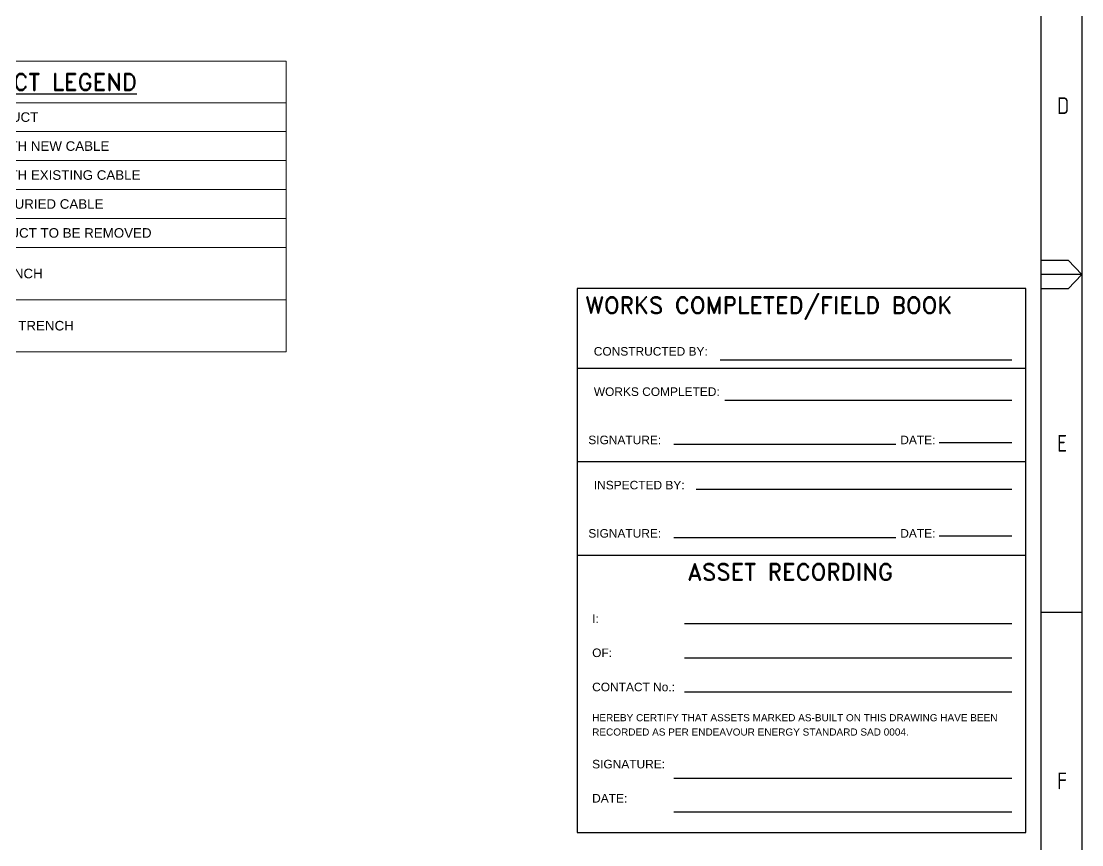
# Paper-space layout 'SHEET (3)' of a CAD drawing. Header units: metres, sheet in millimetres. Extents: x -30 to 802, y -5 to 581.
# Drawn here: x 579.7 to 802.1, y 168.3 to 340.9 of the extents above; entities that cross this region are included whole.
import ezdxf
from ezdxf.enums import TextEntityAlignment as Align

# ---------------------------------------------------------------- set-up
doc = ezdxf.new("R2010")
doc.units = ezdxf.units.M
doc.layers.get('0').update_dxf_attribs({"color": 6})
doc.layers.add('Notes', color=7, linetype='Continuous')
doc.styles.add('Elec', font='romand__.ttf')
doc.styles.add('iecISOCP', font='isocp.shx')
doc.styles.get("Standard").update_dxf_attribs({"font": 'arial.ttf'})

# ---------------------------------------------------------------- blocks, each defined once
blk = doc.blocks.new('A1_FRAME_TITLE')
at = {"layer": 'Notes', "color": 7, "linetype": 'Continuous'}
for p, q in [((844.88, 5.97), (844.88, 574.39)), ((844.88, 293.18), (850.87, 293.18)), ((850.87, 293.18), (853.87, 290.18)), ((853.87, 290.18), (844.87, 290.18)), ((853.87, 290.18), (850.87, 287.18)), ((850.87, 287.18), (844.88, 287.18)), ((844.87, 219.43), (853.87, 219.43))]:
    blk.add_line(p, q, dxfattribs=at)
at = {"color": 7}
blk.add_attdef('DRAFT_NUM', (9.35, 23.29), '', height=2.5, rotation=90, dxfattribs=at)
at = {"layer": 'Notes', "color": 7, "style": 'iecISOCP'}
for s, p in [('D', (848.39, 323.81)), ('E', (848.39, 253.06)), ('F', (848.39, 182.31))]:
    blk.add_text(s, height=3.5, dxfattribs=at).set_placement(p)
at = {"layer": 'Notes', "color": 7, "style": 'iecISOCP', "flags": 8}
blk.add_attdef('VERSION_NO', text='', height=2.5, rotation=90, dxfattribs=at).set_placement((302.04, 43.81), align=Align.MIDDLE_CENTER)
at = {"layer": 'Notes', "color": 7, "style": 'iecISOCP'}
for tag, p in [('CAP_NO', (513.19, 43.46)), ('IE_NUM', (513.05, 37.81)), ('REF_No_1', (335.24, 32.31)), ('REF_1', (362.52, 32.31)), ('GEN_WO', (441.71, 31.76)), ('HV_SWITCH', (513.46, 32.16)), ('REF_No_2', (335.24, 26.31)), ('REF_2', (362.52, 26.31)), ('OH_WO', (441.71, 25.81)), ('UBD_REF', (513.05, 25.83)), ('REF_No_3', (335.24, 20.31)), ('REF_3', (362.52, 20.31)), ('UG_WO', (441.71, 20.05)), ('GIS_MAP_No', (513.05, 20.04)), ('REF_No_4', (335.24, 14.31)), ('REF_4', (362.52, 14.31)), ('SUB_WO', (441.71, 13.81)), ('HV_OP_DIAG', (513.33, 14.2)), ('LGA', (512.95, 7.78)), ('ExportID', (-11.47, 2.39))]:
    blk.add_attdef(tag, p, '', height=2.5, dxfattribs=at)
for tag, height, p in [('T1', 3.5, (684.37, 39.47)), ('T2', 3.5, (684.37, 34.35)), ('scale', 2.5, (567.76, 33.27)), ('T3', 3.5, (684.37, 28.92)), ('DRAWN', 2.5, (567.76, 24.93)), ('T4', 3.5, (684.37, 23.66)), ('T5', 3.5, (684.37, 18.23)), ('REV', 5, (840.57, 17.1)), ('DATE', 2.5, (567.76, 16.88)), ('T6', 3.5, (684.37, 12.97)), ('DESIGN', 2.5, (605.62, 9.15)), ('CHD', 2.5, (567.76, 8.37))]:
    blk.add_attdef(tag, text='', height=height, dxfattribs=at).set_placement(p, align=Align.CENTER)
blk.add_attdef('NUM', text='', height=7, dxfattribs=at).set_placement((812.88, 20.12), align=Align.MIDDLE_CENTER)
for tag, p in [('NS', (811.23, 8.12)), ('SHTS', (825.93, 8.12))]:
    blk.add_attdef(tag, text='', height=2.5, dxfattribs=at).set_placement(p, align=Align.MIDDLE)
at = {"layer": 'Notes', "color": 7, "style": 'iecISOCP', "flags": 1}
for tag, p in [('ProjectType', (-6.37, -26.8)), ('ProjectNumber', (3.01, -26.82)), ('DrawingNumber', (14.96, -26.8)), ('ProjectDescription', (27.02, -26.83)), ('ExportDate', (39.74, -26.79)), ('ExportUserName', (48.61, -26.8)), ('DesignerCompanyName', (60.94, -26.79)), ('ExportAreaOfInterest', (76.55, -26.81)), ('GIS_SUCCESS', (91.45, -26.78)), ('CAD_SUCCESS', (101.24, -26.78)), ('DEPOTCODE', (111.56, -26.88)), ('ExportCategories', (119.53, -26.8)), ('Comments', (133.84, -26.88))]:
    blk.add_attdef(tag, p, '', height=1, dxfattribs=at)
blk = doc.blocks.new('NOTE_WORKS-COMPLETED')
at = {"color": 7, "linetype": 'Continuous', "lineweight": -3}
for p, q in [((30, 99), (91.13, 99)), ((31, 90.55), (91.13, 90.55)), ((20.3, 81.37), (66.83, 81.37)), ((75.92, 81.71), (91.13, 81.71)), ((25, 71.88), (91.13, 71.88)), ((20.3, 61.78), (66.83, 61.78)), ((75.92, 62.13), (91.13, 62.13)), ((22.5, 43.79), (91.13, 43.79)), ((22.5, 36.59), (91.13, 36.59)), ((22.5, 29.42), (91.13, 29.42)), ((20.3, 11.37), (91.13, 11.37)), ((20.3, 4.28), (91.13, 4.28))]:
    blk.add_line(p, q, dxfattribs=at)
at = {"lineweight": -3}
for p, q in [((94.11, 97.2), (0, 97.2)), ((94.11, 77.62), (0, 77.62)), ((93.87, 58.03), (0, 58.03))]:
    blk.add_line(p, q, dxfattribs=at)
blk.add_lwpolyline([(0, 0), (94.11, 0), (94.11, 113.95), (0, 113.95)], close=True, dxfattribs=at)
at = {"color": 7, "lineweight": -3, "style": 'Elec'}
blk.add_text('WORKS COMPLETED/FIELD BOOK', height=3.5, dxfattribs=at).set_placement((1.75, 110.45), align=Align.MIDDLE_LEFT)
at = {"color": 7, "lineweight": -3}
for s, p in [('CONSTRUCTED BY:', (3.51, 100.79)), ('WORKS COMPLETED:', (3.52, 92.34)), ('INSPECTED BY:', (3.52, 72.76))]:
    blk.add_text(s, height=1.79, dxfattribs=at).set_placement(p, align=Align.MIDDLE_LEFT)
for s, p in [('SIGNATURE:', (10, 82.23)), ('DATE:', (71.45, 82.23)), ('SIGNATURE:', (10, 62.65)), ('DATE:', (71.45, 62.65))]:
    blk.add_text(s, height=1.79, dxfattribs=at).set_placement(p, align=Align.MIDDLE_CENTER)
at = {"color": 7, "lineweight": -3, "style": 'Elec'}
blk.add_text('ASSET RECORDING', height=3.5, dxfattribs=at).set_placement((23.19, 56.32), align=Align.TOP_LEFT)
at = {"color": 7, "lineweight": -3, "insert": (3.17, 45.68), "char_height": 1.79, "width": 89.6105, "attachment_point": 1, "line_spacing_factor": 1.2}
blk.add_mtext('I:\\P\\POF:\\P\\PCONTACT No.:\\P{\\H0.83799x;\\PHEREBY CERTIFY THAT ASSETS MARKED AS-BUILT ON THIS DRAWING HAVE BEEN\\PRECORDED AS PER ENDEAVOUR ENERGY STANDARD SAD 0004.}\\P\\PSIGNATURE:\\P\\PDATE:', dxfattribs=at)
at = {"color": 7, "lineweight": -3}
for tag, p in [('CONSTRUCTEDBY', (32.92, 99.87)), ('WORKSCOMPLETED', (32.93, 91.44)), ('SIGNATURE', (23.86, 81.87)), ('DATE', (77.31, 82.21)), ('INSPECTEDBY', (25.68, 72.38)), ('SIGNATURE', (24.59, 62.28)), ('DATE', (77.75, 62.63)), ('ASSETRECORD', (28.77, 44.53)), ('ASSETRECORDOF', (28.5, 37.33)), ('CONTACTNO', (28.5, 30.15)), ('SIGNATURE', (31.79, 12.95)), ('DATE', (32, 5.02))]:
    blk.add_attdef(tag, p, '', height=1.79, dxfattribs=at)
blk = doc.blocks.new('DUCT_50_NEW')
blk.add_circle((0, 0.4), 0.4)
at = {"flags": 1}
blk.add_attdef('Z', (0, 0), '', height=0.2, dxfattribs=at)
at = {"flags": 9}
for tag, p in [('DUCT_CODE', (0, 0)), ('XSECT_TYPE', (0, -0.2)), ('FB_REFERENCE', (0, -0.4)), ('STATE', (0, -0.6)), ('NOTES', (0, -0.8)), ('OWNED_BY', (-0.001, -1.008)), ('OPERATED_BY', (-0.001, -1.214)), ('MAINTAINED_BY', (-0.001, -1.419))]:
    blk.add_attdef(tag, text='', height=0.2, dxfattribs=at).set_placement(p, align=Align.MIDDLE_LEFT)
blk = doc.blocks.new('CABLE_LARGE_NEW')
h = blk.add_hatch(color=256)
edge = h.paths.add_edge_path()
edge.add_arc((0, 0.8), 0.8, 0, 360)
blk.add_circle((0, 0.8), 0.8)
for tag, flags, p in [('COND_CODE', 9, (1.5, 0)), ('XSECT_SIZE', 9, (1.5, -0.6)), ('STATE', 9, (1.5, -0.4)), ('FB_REFERENCE', 9, (1.5, -0.2)), ('NOTES', 9, (1.5, -0.8)), ('Z', 1, (1.5, -1.6)), ('OWNED_BY', 9, (1.5, -1)), ('OPERATED_BY', 9, (1.5, -1.2)), ('MAINTAINED_BY', 9, (1.5, -1.4))]:
    blk.add_attdef(tag, text='', height=0.2, dxfattribs=dict(flags=flags)).set_placement(p, align=Align.MIDDLE_LEFT)
blk = doc.blocks.new('*T254')
at = {"layer": 'Defpoints', "color": 8, "linetype": 'ByBlock', "lineweight": 0, "transparency": 16777216}
for p, q in [((0, 0), (95, 0)), ((0, 0), (0, -60.88)), ((95, 0), (95, -60.88)), ((0, -8.67), (95, -8.67)), ((25, -8.67), (25, -60.88)), ((0, -14.73), (95, -14.73)), ((0, -20.8), (95, -20.8)), ((0, -26.87), (95, -26.87)), ((0, -32.94), (95, -32.94)), ((0, -39.01), (95, -39.01)), ((0, -49.95), (95, -49.95)), ((0, -60.88), (95, -60.88))]:
    blk.add_line(p, q, dxfattribs=at)
at = {"layer": 'Notes', "color": 0, "transparency": 16777216}
for name, p, xscale, yscale, zscale in [('DUCT_50_NEW', (12.5, -13.7, 0), 5, 5, 5), ('CABLE_LARGE_NEW', (12.5, -19.77, 0), 2.5, 2.5, 2.5), ('DUCT_50_NEW', (12.5, -25.84, 0), 5, 5, 5)]:
    blk.add_blockref(name, p, dxfattribs=dict(at, xscale=xscale, yscale=yscale, zscale=zscale))
for p in [(12.5, -30.71, 0), (12.5, -36.77, 0)]:
    blk.add_blockref('CABLE_LARGE_NEW', p, dxfattribs=at)
at = {"layer": 'Notes', "color": 0, "transparency": 16777216, "insert": (47.5, -4.33), "char_height": 3.5, "width": 95, "attachment_point": 5, "style": 'Elec'}
blk.add_mtext('{\\LDUCT LEGEND}', dxfattribs=at)
at = {"layer": 'Notes', "color": 0, "transparency": 16777216, "char_height": 2, "width": 70, "attachment_point": 4}
for s, insert in [('SPARE DUCT', (25, -11.7)), ('DUCT WITH NEW CABLE', (25, -17.77)), ('DUCT WITH EXISTING CABLE', (25, -23.84)), ('DIRECT BURIED CABLE', (25, -29.91)), ('CABLE/DUCT TO BE REMOVED', (25, -35.97)), ('NEW TRENCH', (25, -44.48)), ('EXISTING TRENCH', (25, -55.41))]:
    blk.add_mtext(s, dxfattribs=dict(at, insert=insert))

psp = doc.layouts.new('SHEET (3)')

# ---------------------------------------------------------------- linework, layer by layer
at = {"layer": 'Notes'}
psp.add_lwpolyline([(-29.63, 581), (802.09, 581), (802.09, -5.42), (-29.63, -5.42)], close=True, dxfattribs=at)

# ---------------------------------------------------------------- block references
psp.add_blockref('*T254', (540.31, 332.46))
at = {"layer": 'Notes', "xscale": 0.95}
psp.add_blockref('A1_FRAME_TITLE', (-9.08, -2.39), dxfattribs=at)
at = {"layer": 'Notes'}
psp.add_blockref('NOTE_WORKS-COMPLETED', (696.27, 170.9), dxfattribs=at)

doc.saveas('drawing.dxf')
